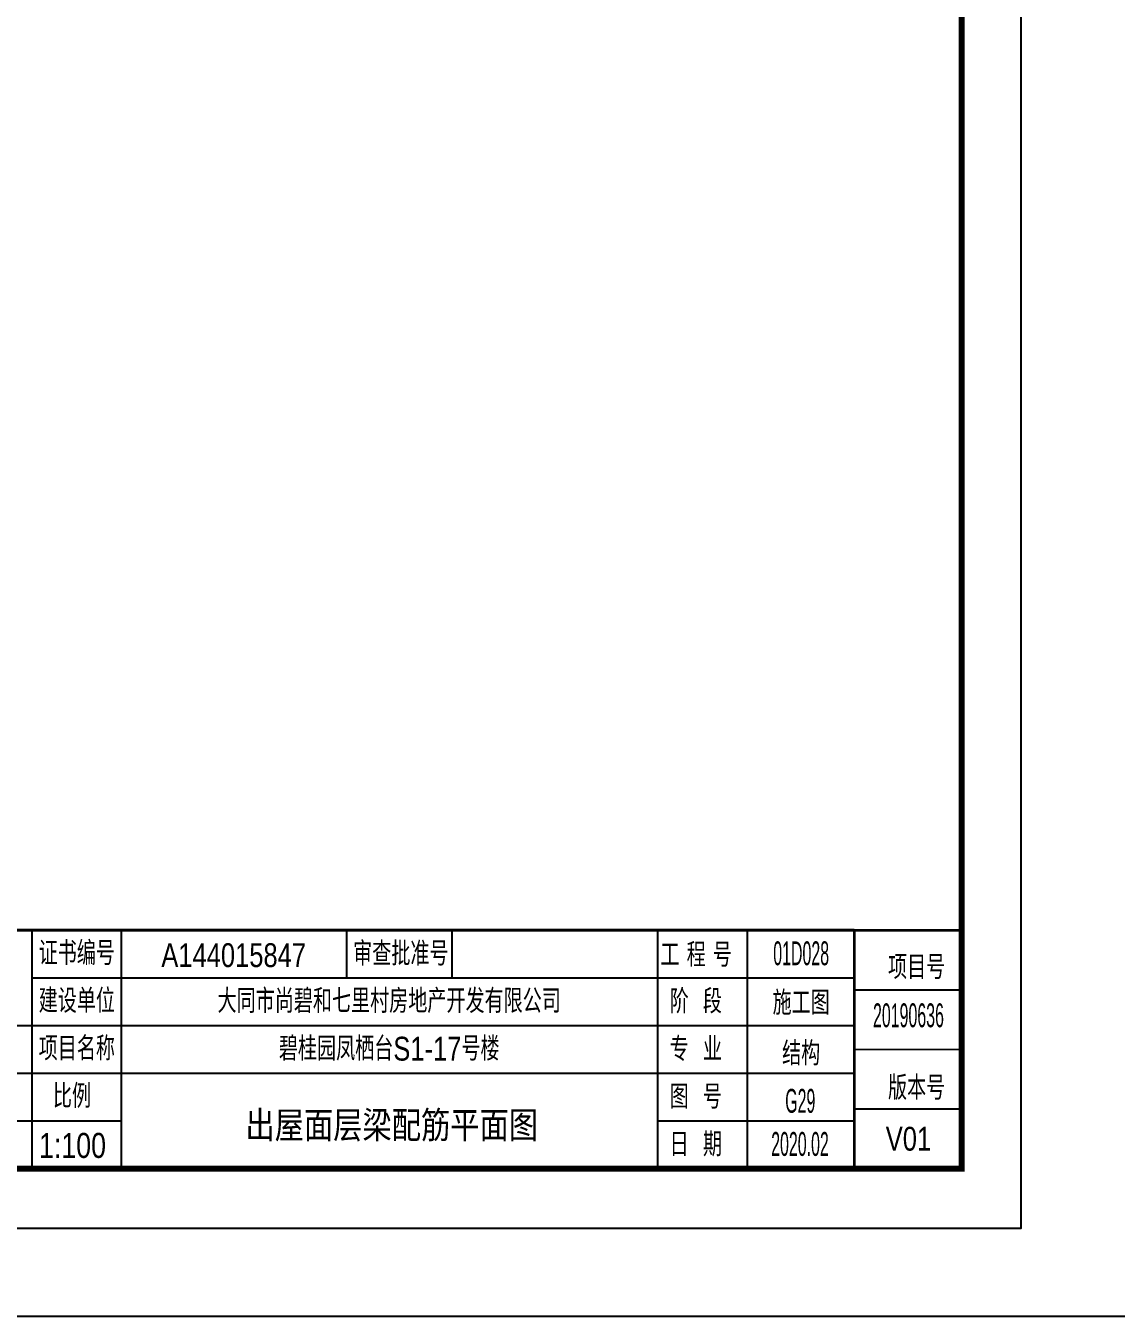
# Model space of a CAD drawing. Extents: x -129922 to 1190196, y -520662 to 139923.
# Drawn here: x 949610 to 967904, y -520662 to -499007 of the extents above; entities that cross this region are included whole.
import ezdxf
from ezdxf.enums import TextEntityAlignment as Align

# ---------------------------------------------------------------- set-up
doc = ezdxf.new("R2010")
doc.units = 0
doc.header["$LTSCALE"] = 1000
doc.header["$MEASUREMENT"] = 0
doc.layers.add('S-活动层-非打印', color=1, linetype='Continuous', lineweight=20, plot=False)
doc.layers.add('Y-云图图框', color=7, linetype='Continuous')
doc.styles.add('_YT_Name', font='', dxfattribs={"width": 0.8})
doc.styles.add('_YT_Sign_Text', font='ros.shx', dxfattribs={"width": 0.8, "bigfont": 'hztxt.shx'})
doc.styles.get("Standard").update_dxf_attribs({"font": 'gbenor.shx', "bigfont": 'gbcbig.shx'})
doc.styles.get('_YT_Name').set_extended_font_data('SimHei')

# ---------------------------------------------------------------- blocks, each defined once
blk = doc.blocks.new('ECMCTK_A1_横_单行图名--0')
for p, q in [((674.98, 50), (674.98, 26)), ((675, 50), (675, 10)), ((689.98, 50), (689.98, 10)), ((727.8, 50), (727.8, 42)), ((745.48, 50), (745.48, 42)), ((780, 50), (780, 10)), ((795, 50), (795, 10)), ((813, 50.01), (831, 50)), ((813, 50.01), (813, 10)), ((675, 42), (813, 42)), ((813, 40.01), (831, 40.01)), ((573, 34), (813, 34)), ((813, 30.01), (831, 30)), ((573, 26), (813, 26)), ((813, 20), (831, 20)), ((573, 18), (689.96, 18)), ((780, 18), (813, 18))]:
    blk.add_line(p, q)
at = {"color": 4}
blk.add_lwpolyline([(0, 0), (841, 0), (841, 594), (0, 594)], close=True, dxfattribs=at)
for points, const_width in [([(25, 10), (831, 10), (831, 584), (25, 584)], 1), ([(573, 10), (831, 10), (831, 50), (573, 50)], 0.45)]:
    blk.add_lwpolyline(points, close=True, dxfattribs=dict(const_width=const_width))
at = {"const_width": 0.45}
for points in [[(573, 10), (573, 50.01), (813, 50.01)], [(813, 50.01), (813, 10)]]:
    blk.add_lwpolyline(points, dxfattribs=at)
at = {"style": '_YT_Sign_Text', "width": 0.8}
for s, p in [('证书编号', (676.15, 44.14)), ('审查批准号', (728.91, 44.06)), ('工 程 号', (780.47, 43.85)), ('项目号', (818.65, 41.8)), ('建设单位', (676.15, 36.14)), ('阶  段', (782.01, 36.05)), ('项目名称', (676.15, 28.14)), ('专  业', (782.01, 28.05)), ('比例', (678.54, 20.16)), ('图  号', (782.01, 20.05)), ('版本号', (818.65, 21.55)), ('日  期', (782.01, 12.05))]:
    blk.add_text(s, height=4, dxfattribs=at).set_placement(p)
at = {"color": 80, "flags": 3}
for tag, height, p in [('YTHQINS', 3, (34.31, 585.5)), ('ECMCKEY', 3, (292.07, 288.23)), ('YTTQINS', 5.62, (848.03, 12.81)), ('YTFRAME', 3, (652.76, 5.84)), ('YTBARCODE_T1', 3, (749.78, 5.95))]:
    blk.add_attdef(tag, text='', height=height, dxfattribs=at).set_placement(p, align=Align.MIDDLE_CENTER)
for tag, height, style, width, p in [('证书编号', 4, '_YT_Sign_Text', 0.8, (708.87, 43.81)), ('审查批准号', 4, '_YT_Sign_Text', 0.8, (761.06, 43.81)), ('工程号', 4, '_YT_Sign_Text', 0.5, (804.08, 44.12)), ('设计单位', 6, '_YT_Name', 0.8, (623.75, 38.6)), ('建设单位', 4, '_YT_Sign_Text', 0.8, (734.96, 36.11)), ('阶段', 4, '_YT_Sign_Text', 0.8, (804.08, 35.81)), ('项目号', 4, '_YT_Sign_Text', 0.5, (822.08, 33.72)), ('项目名称', 4, '_YT_Sign_Text', 0.8, (734.96, 28.11)), ('专业', 4, '_YT_Sign_Text', 0.8, (804.08, 27.31)), ('图纸编号', 4, '_YT_Sign_Text', 0.5, (803.93, 19.36)), ('图纸名称', 4.5, '_YT_Name', 0.8, (735.39, 15.06)), ('版本号', 4, '_YT_Sign_Text', 0.8, (822.08, 13)), ('出图比例', 4.2, '_YT_Sign_Text', 0.8, (681.82, 11.78)), ('日期', 4, '_YT_Sign_Text', 0.5, (803.88, 12.13))]:
    blk.add_attdef(tag, text='', height=height, dxfattribs=dict(style=style, width=width)).set_placement(p, align=Align.CENTER)
at = {"style": '_YT_Sign_Text', "width": 0.8, "flags": 3}
for tag, p, height in [('{审定人}', (605.87, 26.45), 6.24), ('{校对人}', (658.35, 26.53), 6.24), ('[审定人]', (590.95, 27.81), 4.1), ('[校对人]', (642.23, 27.82), 4.1), ('[审核人]', (591.01, 19.76), 4.1), ('{审核人}', (606.98, 18.44), 6.24), ('[设计人]', (642.47, 20.21), 4.1), ('{设计人}', (658.48, 18.54), 6.24), ('{项目负责人}', (608.28, 10.72), 6.24), ('[项目负责人]', (590.78, 12.01), 4.1), ('[专业负责人]', (642.74, 11.77), 4.1), ('{专业负责人}', (658.58, 10.36), 6.24)]:
    blk.add_attdef(tag, p, '', height=height, dxfattribs=at)
at = {"color": 80, "flags": 3}
for tag, p in [('YTBZSIT', (25, 10)), ('EXT_TK_LEFT', (25, 10)), ('YTQRCODE', (551.04, 11.91))]:
    blk.add_attdef(tag, p, '', height=3, dxfattribs=at)

msp = doc.modelspace()

# ---------------------------------------------------------------- linework, layer by layer
at = {"layer": 'S-活动层-非打印', "lineweight": -3}
msp.add_lwpolyline([(1190196, 136125.9), (-129922.1, 136125.9), (-129922.1, -520661.9), (1190196, -520661.9)], close=True, dxfattribs=at)

# ---------------------------------------------------------------- block references
at = {"layer": 'Y-云图图框'}
ref = msp.add_blockref('ECMCTK_A1_横_单行图名--0', (882210.6, -519184.2), dxfattribs=dict(at, xscale=100, yscale=100, zscale=100))
ref.add_attrib('图纸编号', 'G29', dxfattribs={"layer": '0', "height": 400, "style": '_YT_Sign_Text', "width": 0.5}).set_placement((962603.4, -517247.9), align=Align.CENTER)
ref.add_attrib('图纸名称', '出屋面层梁配筋平面图', dxfattribs={"layer": '0', "height": 450, "style": '_YT_Name', "width": 0.8}).set_placement((955749.5, -517677.8), align=Align.CENTER)
ref.add_attrib('版本号', 'V01', dxfattribs={"layer": '0', "height": 400, "style": '_YT_Sign_Text', "width": 0.8}).set_placement((964418.3, -517884), align=Align.CENTER)
ref.add_attrib('项目名称', '碧桂园凤栖台S1-17号楼', dxfattribs={"layer": '0', "height": 400, "style": '_YT_Sign_Text', "width": 0.8}).set_placement((955706.6, -516372.8), align=Align.CENTER)
ref.add_attrib('出图比例', '1:100', dxfattribs={"layer": '0', "height": 420, "style": '_YT_Sign_Text', "width": 0.8}).set_placement((950393, -518006), align=Align.CENTER)
ref.add_attrib('工程号', '01D028', dxfattribs={"layer": '0', "height": 400, "style": '_YT_Sign_Text', "width": 0.5}).set_placement((962618.2, -514771.9), align=Align.CENTER)
ref.add_attrib('阶段', '施工图', dxfattribs={"layer": '0', "height": 400, "style": '_YT_Sign_Text', "width": 0.8}).set_placement((962618.2, -515602.8), align=Align.CENTER)
ref.add_attrib('专业', '结构', dxfattribs={"layer": '0', "height": 400, "style": '_YT_Sign_Text', "width": 0.8}).set_placement((962618.2, -516453.2), align=Align.CENTER)
ref.add_attrib('日期', '2020.02', dxfattribs={"layer": '0', "height": 400, "style": '_YT_Sign_Text', "width": 0.5}).set_placement((962598.5, -517971.3), align=Align.CENTER)
ref.add_attrib('项目号', '20190636', dxfattribs={"layer": '0', "height": 400, "style": '_YT_Sign_Text', "width": 0.5}).set_placement((964418.3, -515812.1), align=Align.CENTER)
ref.add_attrib('建设单位', '大同市尚碧和七里村房地产开发有限公司', dxfattribs={"layer": '0', "height": 400, "style": '_YT_Sign_Text', "width": 0.8}).set_placement((955706.6, -515572.8), align=Align.CENTER)
ref.add_attrib('证书编号', 'A144015847', dxfattribs={"layer": '0', "height": 400, "style": '_YT_Sign_Text', "width": 0.8}).set_placement((953097.1, -514803), align=Align.CENTER)

doc.saveas('drawing.dxf')
